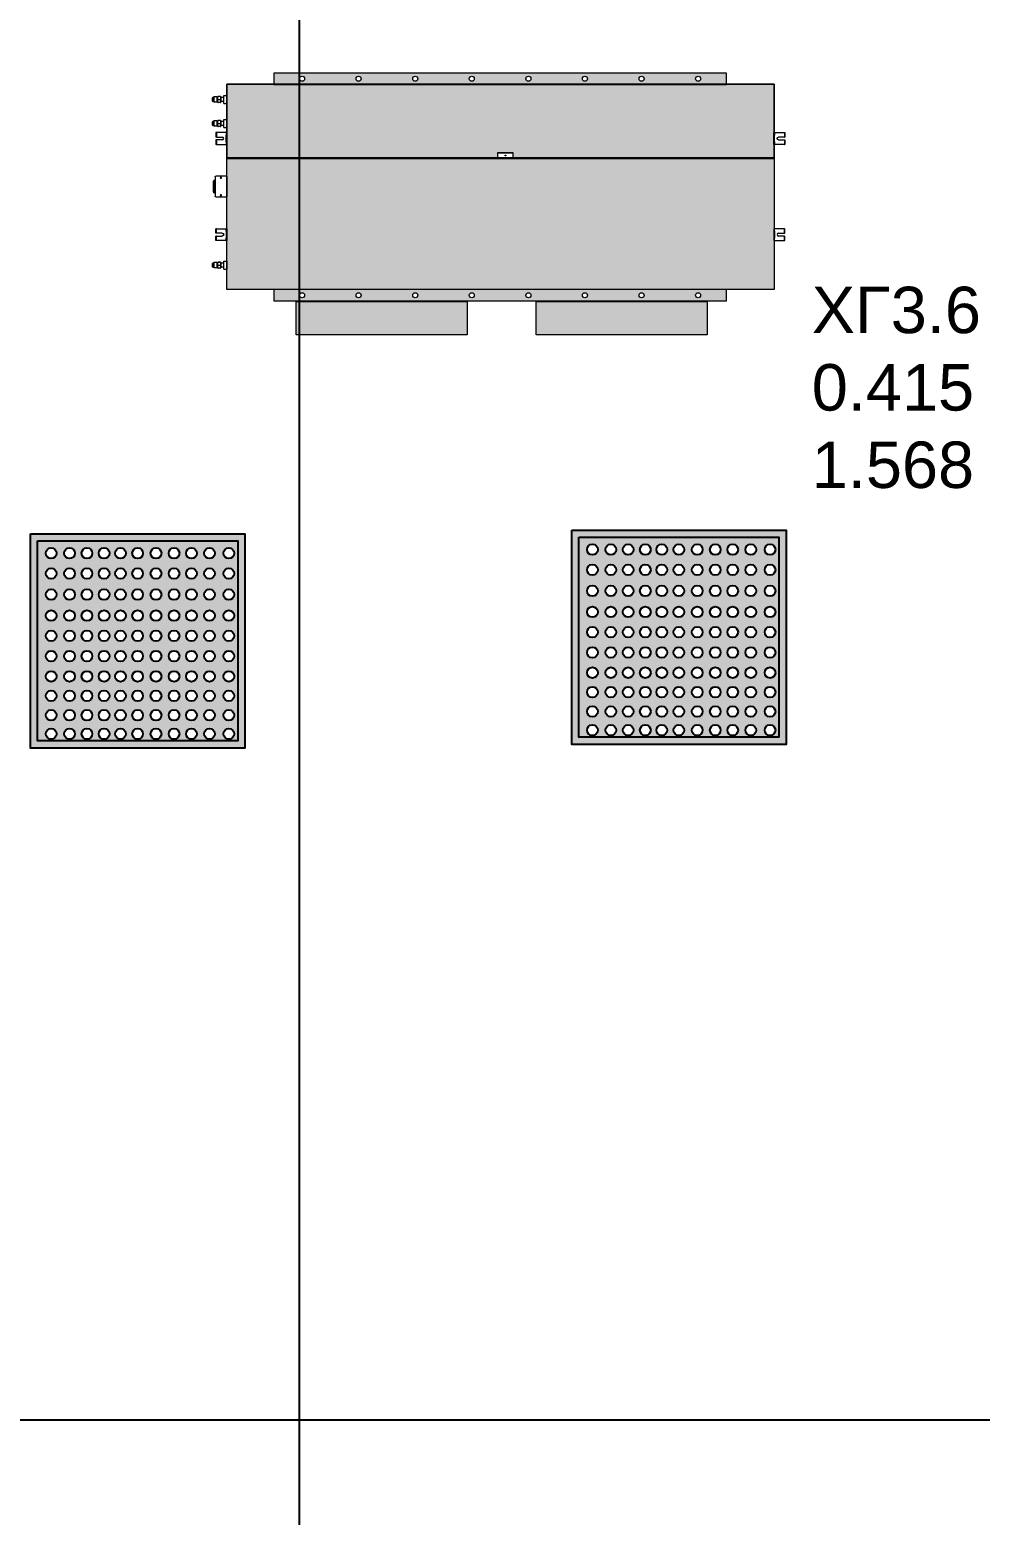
# Model space of a CAD drawing. Header units: metres. Extents: x -11 to 85, y -301 to 135.
# Drawn here: x 41 to 43.662, y 16.062 to 20.221 of the extents above; entities that cross this region are included whole.
import ezdxf

# ---------------------------------------------------------------- set-up
doc = ezdxf.new("R2010")
doc.units = ezdxf.units.M
doc.header["$LTSCALE"] = 0.036
doc.header["$PDMODE"] = 2
doc.layers.add('axel', color=170, linetype='Continuous', lineweight=0)
doc.layers.add('fan klima vrv kanalati', color=170, linetype='Continuous', lineweight=0)
doc.layers.add('DIMBLK', color=252, linetype='Continuous')
doc.layers.add('HLEK_FL001_SYMBOLS', color=230, linetype='Continuous')
doc.styles.add('COMU-N', font='arial.ttf')
doc.styles.get("Standard").update_dxf_attribs({"font": 'arial.ttf'})
doc.dimstyles.new('CADWDOT', dxfattribs={"dimscale": 0.1, "dimtxt": 1.8, "dimasz": 0.08, "dimexe": 2, "dimexo": 0, "dimgap": 0.09, "dimtad": 0, "dimrnd": 0.001, "dimzin": 0, "dimdsep": 46, "dimtxsty": 'Standard', "dimblk1": 'ARTDIM', "dimblk2": 'ARTDIM', "dimsah": 1, "dimcen": 0.09, "dimdle": 0.05, "dimse1": 1, "dimse2": 1, "dimadec": 0, "dimazin": 0, "dimtfac": 1, "dimtmove": 0, "dimatfit": 3, "dimldrblk": 'ARTDIM', "dimfxl": 2, "dimtvp": 0.9999, "dimtolj": 1, "dimtzin": 0, "dimarcsym": 0})

# ---------------------------------------------------------------- blocks, each defined once
blk = doc.blocks.new('ARTDIM')
at = {"layer": 'DIMBLK'}
for p, q in [((0, -24.9975), (0, 24.9975)), ((-24.9975, 0), (24.9975, 0))]:
    blk.add_line(p, q, dxfattribs=at)
blk.add_circle((0, 0), 8.25, dxfattribs=at)
blk = doc.blocks.new('*D1876')
at = {"layer": 'Defpoints', "color": 0, "transparency": 16777216}
for p in [(40.4237, 16.3286), (40.4237, 16.3286), (47.4737, 16.3286)]:
    blk.add_point(p, dxfattribs=at)
at = {"layer": 'HLEK_FL001_SYMBOLS', "color": 0, "lineweight": -2, "transparency": 16777216}
blk.add_line((47.4657, 16.3286), (40.4317, 16.3286), dxfattribs=at)
at = {"layer": 'HLEK_FL001_SYMBOLS', "color": 0, "lineweight": -2, "transparency": 16777216, "xscale": 0.008, "yscale": 0.008, "zscale": 0.008, "rotation": 180}
blk.add_blockref('ARTDIM', (40.4237, 16.3286), dxfattribs=at)
at = {"layer": 'HLEK_FL001_SYMBOLS', "color": 0, "lineweight": -2, "transparency": 16777216, "xscale": 0.008, "yscale": 0.008, "zscale": 0.008}
blk.add_blockref('ARTDIM', (47.4737, 16.3286), dxfattribs=at)
at = {"layer": 'HLEK_FL001_SYMBOLS', "color": 0, "transparency": 16777216, "insert": (43.9487, 16.5124), "char_height": 0.18, "attachment_point": 5}
blk.add_mtext('\\A1;7.05', dxfattribs=at)
blk = doc.blocks.new('*D1877')
at = {"layer": 'Defpoints', "color": 0, "transparency": 16777216}
for p in [(41.7555, 26.1538), (42.0875, 26.1538), (42.0875, 15.5403)]:
    blk.add_point(p, dxfattribs=at)
at = {"layer": 'HLEK_FL001_SYMBOLS', "color": 0, "lineweight": -2, "transparency": 16777216}
blk.add_line((41.7555, 15.5483), (41.7555, 26.1458), dxfattribs=at)
at = {"layer": 'HLEK_FL001_SYMBOLS', "color": 0, "lineweight": -2, "transparency": 16777216, "xscale": 0.008, "yscale": 0.008, "zscale": 0.008}
for p, rotation in [((41.7555, 26.1538), 90), ((41.7555, 15.5403), 270)]:
    blk.add_blockref('ARTDIM', p, dxfattribs=dict(at, rotation=rotation))
at = {"layer": 'HLEK_FL001_SYMBOLS', "color": 0, "transparency": 16777216, "insert": (41.5718, 20.847), "char_height": 0.18, "attachment_point": 5, "rotation": 90}
blk.add_mtext('\\A1;10.61', dxfattribs=at)
blk = doc.blocks.new('led 46W tetragono')
at = {"layer": 'HLEK_FL001_SYMBOLS'}
h = blk.add_hatch(color=256, dxfattribs=at)
h.dxf.hatch_style = 1
h.paths.add_polyline_path([(104.7283, -8.1225), (104.7283, -8.7225), (105.3283, -8.7225), (105.3283, -8.1225)])
h.paths.add_polyline_path([(105.3083, -8.1425), (105.3083, -8.7025), (104.7483, -8.7025), (104.7483, -8.1425)], flags=16)
h.paths.add_polyline_path([(104.9493, -8.1771, -1), (104.9193, -8.1771, -1)], flags=0)
h.paths.add_polyline_path([(104.9954, -8.1771, -1), (104.9654, -8.1771, -1)], flags=0)
h.paths.add_polyline_path([(104.9014, -8.1771, -1), (104.8714, -8.1771, -1)], flags=0)
h.paths.add_polyline_path([(105.0432, -8.1771, -1), (105.0133, -8.1771, -1)], flags=0)
h.paths.add_polyline_path([(104.9493, -8.2338, -1), (104.9193, -8.2338, -1)], flags=0)
h.paths.add_polyline_path([(104.9954, -8.2338, -1), (104.9654, -8.2338, -1)], flags=0)
h.paths.add_polyline_path([(104.9014, -8.2338, -1), (104.8714, -8.2338, -1)], flags=0)
h.paths.add_polyline_path([(104.8526, -8.1771, -1), (104.8227, -8.1771, -1)], flags=0)
h.paths.add_polyline_path([(105.0432, -8.2338, -1), (105.0133, -8.2338, -1)], flags=0)
h.paths.add_polyline_path([(105.0946, -8.1771, -1), (105.0647, -8.1771, -1)], flags=0)
h.paths.add_polyline_path([(104.8526, -8.2338, -1), (104.8227, -8.2338, -1)], flags=0)
h.paths.add_polyline_path([(105.0946, -8.2338, -1), (105.0647, -8.2338, -1)], flags=0)
h.paths.add_polyline_path([(104.9493, -8.2927, -1), (104.9193, -8.2927, -1)], flags=0)
h.paths.add_polyline_path([(104.9954, -8.2927, -1), (104.9654, -8.2927, -1)], flags=0)
h.paths.add_polyline_path([(104.8012, -8.1771, -1), (104.7713, -8.1771, -1)], flags=0)
h.paths.add_polyline_path([(104.9014, -8.2927, -1), (104.8714, -8.2927, -1)], flags=0)
h.paths.add_polyline_path([(105.0432, -8.2927, -1), (105.0133, -8.2927, -1)], flags=0)
h.paths.add_polyline_path([(105.1452, -8.1771, -1), (105.1152, -8.1771, -1)], flags=0)
h.paths.add_polyline_path([(104.8012, -8.2338, -1), (104.7713, -8.2338, -1)], flags=0)
h.paths.add_polyline_path([(104.8526, -8.2927, -1), (104.8227, -8.2927, -1)], flags=0)
h.paths.add_polyline_path([(105.1452, -8.2338, -1), (105.1152, -8.2338, -1)], flags=0)
h.paths.add_polyline_path([(105.0946, -8.2927, -1), (105.0647, -8.2927, -1)], flags=0)
h.paths.add_polyline_path([(104.9493, -8.3517, -1), (104.9193, -8.3517, -1)], flags=0)
h.paths.add_polyline_path([(104.9954, -8.3517, -1), (104.9654, -8.3517, -1)], flags=0)
h.paths.add_polyline_path([(105.1939, -8.1771, -1), (105.164, -8.1771, -1)], flags=0)
h.paths.add_polyline_path([(104.9014, -8.3517, -1), (104.8714, -8.3517, -1)], flags=0)
h.paths.add_polyline_path([(105.0432, -8.3517, -1), (105.0133, -8.3517, -1)], flags=0)
h.paths.add_polyline_path([(104.8012, -8.2927, -1), (104.7713, -8.2927, -1)], flags=0)
h.paths.add_polyline_path([(105.1452, -8.2927, -1), (105.1152, -8.2927, -1)], flags=0)
h.paths.add_polyline_path([(105.1939, -8.2338, -1), (105.164, -8.2338, -1)], flags=0)
h.paths.add_polyline_path([(104.8526, -8.3517, -1), (104.8227, -8.3517, -1)], flags=0)
h.paths.add_polyline_path([(105.0946, -8.3517, -1), (105.0647, -8.3517, -1)], flags=0)
h.paths.add_polyline_path([(105.1939, -8.2927, -1), (105.164, -8.2927, -1)], flags=0)
h.paths.add_polyline_path([(105.2445, -8.1771, -1), (105.2145, -8.1771, -1)], flags=0)
h.paths.add_polyline_path([(104.8012, -8.3517, -1), (104.7713, -8.3517, -1)], flags=0)
h.paths.add_polyline_path([(104.9493, -8.4083, -1), (104.9193, -8.4083, -1)], flags=0)
h.paths.add_polyline_path([(104.9954, -8.4083, -1), (104.9654, -8.4083, -1)], flags=0)
h.paths.add_polyline_path([(105.1452, -8.3517, -1), (105.1152, -8.3517, -1)], flags=0)
h.paths.add_polyline_path([(104.9014, -8.4083, -1), (104.8714, -8.4083, -1)], flags=0)
h.paths.add_polyline_path([(105.0432, -8.4083, -1), (105.0133, -8.4083, -1)], flags=0)
h.paths.add_polyline_path([(105.2445, -8.2338, -1), (105.2145, -8.2338, -1)], flags=0)
h.paths.add_polyline_path([(104.8526, -8.4083, -1), (104.8227, -8.4083, -1)], flags=0)
h.paths.add_polyline_path([(105.0946, -8.4083, -1), (105.0647, -8.4083, -1)], flags=0)
h.paths.add_polyline_path([(105.1939, -8.3517, -1), (105.164, -8.3517, -1)], flags=0)
h.paths.add_polyline_path([(105.2445, -8.2927, -1), (105.2145, -8.2927, -1)], flags=0)
h.paths.add_polyline_path([(104.8012, -8.4083, -1), (104.7713, -8.4083, -1)], flags=0)
h.paths.add_polyline_path([(105.1452, -8.4083, -1), (105.1152, -8.4083, -1)], flags=0)
h.paths.add_polyline_path([(105.2985, -8.1771, -1), (105.2686, -8.1771, -1)], flags=0)
h.paths.add_polyline_path([(104.9493, -8.465, -1), (104.9193, -8.465, -1)], flags=0)
h.paths.add_polyline_path([(104.9954, -8.465, -1), (104.9654, -8.465, -1)], flags=0)
h.paths.add_polyline_path([(104.9014, -8.465, -1), (104.8714, -8.465, -1)], flags=0)
h.paths.add_polyline_path([(105.0432, -8.465, -1), (105.0133, -8.465, -1)], flags=0)
h.paths.add_polyline_path([(105.2985, -8.2338, -1), (105.2686, -8.2338, -1)], flags=0)
h.paths.add_polyline_path([(105.2445, -8.3517, -1), (105.2145, -8.3517, -1)], flags=0)
h.paths.add_polyline_path([(104.8526, -8.465, -1), (104.8227, -8.465, -1)], flags=0)
h.paths.add_polyline_path([(105.1939, -8.4083, -1), (105.164, -8.4083, -1)], flags=0)
h.paths.add_polyline_path([(105.0946, -8.465, -1), (105.0647, -8.465, -1)], flags=0)
h.paths.add_polyline_path([(105.2985, -8.2927, -1), (105.2686, -8.2927, -1)], flags=0)
h.paths.add_polyline_path([(104.8012, -8.465, -1), (104.7713, -8.465, -1)], flags=0)
h.paths.add_polyline_path([(105.1452, -8.465, -1), (105.1152, -8.465, -1)], flags=0)
h.paths.add_polyline_path([(105.2445, -8.4083, -1), (105.2145, -8.4083, -1)], flags=0)
h.paths.add_polyline_path([(104.9493, -8.5217, -1), (104.9193, -8.5217, -1)], flags=0)
h.paths.add_polyline_path([(104.9954, -8.5217, -1), (104.9654, -8.5217, -1)], flags=0)
h.paths.add_polyline_path([(105.2985, -8.3517, -1), (105.2686, -8.3517, -1)], flags=0)
h.paths.add_polyline_path([(104.9014, -8.5217, -1), (104.8714, -8.5217, -1)], flags=0)
h.paths.add_polyline_path([(105.0432, -8.5217, -1), (105.0133, -8.5217, -1)], flags=0)
h.paths.add_polyline_path([(105.1939, -8.465, -1), (105.164, -8.465, -1)], flags=0)
h.paths.add_polyline_path([(104.8526, -8.5217, -1), (104.8227, -8.5217, -1)], flags=0)
h.paths.add_polyline_path([(105.0946, -8.5217, -1), (105.0647, -8.5217, -1)], flags=0)
h.paths.add_polyline_path([(104.8012, -8.5217, -1), (104.7713, -8.5217, -1)], flags=0)
h.paths.add_polyline_path([(105.1452, -8.5217, -1), (105.1152, -8.5217, -1)], flags=0)
h.paths.add_polyline_path([(105.2985, -8.4083, -1), (105.2686, -8.4083, -1)], flags=0)
h.paths.add_polyline_path([(105.2445, -8.465, -1), (105.2145, -8.465, -1)], flags=0)
h.paths.add_polyline_path([(104.9493, -8.5761, -1), (104.9193, -8.5761, -1)], flags=0)
h.paths.add_polyline_path([(104.9954, -8.5761, -1), (104.9654, -8.5761, -1)], flags=0)
h.paths.add_polyline_path([(105.1939, -8.5217, -1), (105.164, -8.5217, -1)], flags=0)
h.paths.add_polyline_path([(104.9014, -8.5761, -1), (104.8714, -8.5761, -1)], flags=0)
h.paths.add_polyline_path([(105.0432, -8.5761, -1), (105.0133, -8.5761, -1)], flags=0)
h.paths.add_polyline_path([(104.8526, -8.5761, -1), (104.8227, -8.5761, -1)], flags=0)
h.paths.add_polyline_path([(105.0946, -8.5761, -1), (105.0647, -8.5761, -1)], flags=0)
h.paths.add_polyline_path([(105.2985, -8.465, -1), (105.2686, -8.465, -1)], flags=0)
h.paths.add_polyline_path([(104.8012, -8.5761, -1), (104.7713, -8.5761, -1)], flags=0)
h.paths.add_polyline_path([(105.2445, -8.5217, -1), (105.2145, -8.5217, -1)], flags=0)
h.paths.add_polyline_path([(105.1452, -8.5761, -1), (105.1152, -8.5761, -1)], flags=0)
h.paths.add_polyline_path([(105.1939, -8.5761, -1), (105.164, -8.5761, -1)], flags=0)
h.paths.add_polyline_path([(104.9493, -8.6305, -1), (104.9193, -8.6305, -1)], flags=0)
h.paths.add_polyline_path([(104.9954, -8.6305, -1), (104.9654, -8.6305, -1)], flags=0)
h.paths.add_polyline_path([(104.9014, -8.6305, -1), (104.8714, -8.6305, -1)], flags=0)
h.paths.add_polyline_path([(105.0432, -8.6305, -1), (105.0133, -8.6305, -1)], flags=0)
h.paths.add_polyline_path([(105.2985, -8.5217, -1), (105.2686, -8.5217, -1)], flags=0)
h.paths.add_polyline_path([(104.8526, -8.6305, -1), (104.8227, -8.6305, -1)], flags=0)
h.paths.add_polyline_path([(105.0946, -8.6305, -1), (105.0647, -8.6305, -1)], flags=0)
h.paths.add_polyline_path([(105.2445, -8.5761, -1), (105.2145, -8.5761, -1)], flags=0)
h.paths.add_polyline_path([(104.8012, -8.6305, -1), (104.7713, -8.6305, -1)], flags=0)
h.paths.add_polyline_path([(105.1452, -8.6305, -1), (105.1152, -8.6305, -1)], flags=0)
h.paths.add_polyline_path([(105.1939, -8.6305, -1), (105.164, -8.6305, -1)], flags=0)
h.paths.add_polyline_path([(104.9493, -8.6826, -1), (104.9193, -8.6826, -1)], flags=0)
h.paths.add_polyline_path([(104.9954, -8.6826, -1), (104.9654, -8.6826, -1)], flags=0)
h.paths.add_polyline_path([(105.2985, -8.5761, -1), (105.2686, -8.5761, -1)], flags=0)
h.paths.add_polyline_path([(104.9014, -8.6826, -1), (104.8714, -8.6826, -1)], flags=0)
h.paths.add_polyline_path([(105.0432, -8.6826, -1), (105.0133, -8.6826, -1)], flags=0)
h.paths.add_polyline_path([(104.8526, -8.6826, -1), (104.8227, -8.6826, -1)], flags=0)
h.paths.add_polyline_path([(105.0946, -8.6826, -1), (105.0647, -8.6826, -1)], flags=0)
h.paths.add_polyline_path([(105.2445, -8.6305, -1), (105.2145, -8.6305, -1)], flags=0)
h.paths.add_polyline_path([(104.8012, -8.6826, -1), (104.7713, -8.6826, -1)], flags=0)
h.paths.add_polyline_path([(105.1452, -8.6826, -1), (105.1152, -8.6826, -1)], flags=0)
h.paths.add_polyline_path([(105.1939, -8.6826, -1), (105.164, -8.6826, -1)], flags=0)
h.paths.add_polyline_path([(105.2985, -8.6305, -1), (105.2686, -8.6305, -1)], flags=0)
h.paths.add_polyline_path([(105.2445, -8.6826, -1), (105.2145, -8.6826, -1)], flags=0)
h.paths.add_polyline_path([(105.2985, -8.6826, -1), (105.2686, -8.6826, -1)], flags=0)
h = blk.add_hatch(color=181, dxfattribs=at)
h.dxf.hatch_style = 1
h.paths.add_polyline_path([(104.7483, -8.1425), (104.7483, -8.7025), (105.3083, -8.7025), (105.3083, -8.1425)])
h.paths.add_polyline_path([(104.9954, -8.3517, -1), (104.9654, -8.3517, -1)], flags=16)
h.paths.add_polyline_path([(105.0432, -8.3517, -1), (105.0133, -8.3517, -1)], flags=16)
h.paths.add_polyline_path([(104.9654, -8.2927, -1), (104.9954, -8.2927, -1)], flags=16)
h.paths.add_polyline_path([(105.0133, -8.2927, -1), (105.0432, -8.2927, -1)], flags=16)
h.paths.add_polyline_path([(104.9493, -8.3517, -1), (104.9193, -8.3517, -1)], flags=16)
h.paths.add_polyline_path([(104.9193, -8.2927, -1), (104.9493, -8.2927, -1)], flags=16)
h.paths.add_polyline_path([(105.0946, -8.3517, -1), (105.0647, -8.3517, -1)], flags=16)
h.paths.add_polyline_path([(105.0647, -8.2927, -1), (105.0946, -8.2927, -1)], flags=16)
h.paths.add_polyline_path([(104.9954, -8.4083, -1), (104.9654, -8.4083, -1)], flags=16)
h.paths.add_polyline_path([(105.0432, -8.4083, -1), (105.0133, -8.4083, -1)], flags=16)
h.paths.add_polyline_path([(104.9654, -8.2338, -1), (104.9954, -8.2338, -1)], flags=16)
h.paths.add_polyline_path([(105.0133, -8.2338, -1), (105.0432, -8.2338, -1)], flags=16)
h.paths.add_polyline_path([(104.9493, -8.4083, -1), (104.9193, -8.4083, -1)], flags=16)
h.paths.add_polyline_path([(105.0946, -8.4083, -1), (105.0647, -8.4083, -1)], flags=16)
h.paths.add_polyline_path([(104.9193, -8.2338, -1), (104.9493, -8.2338, -1)], flags=16)
h.paths.add_polyline_path([(105.0647, -8.2338, -1), (105.0946, -8.2338, -1)], flags=16)
h.paths.add_polyline_path([(104.9014, -8.3517, -1), (104.8714, -8.3517, -1)], flags=16)
h.paths.add_polyline_path([(104.8714, -8.2927, -1), (104.9014, -8.2927, -1)], flags=16)
h.paths.add_polyline_path([(105.1452, -8.3517, -1), (105.1152, -8.3517, -1)], flags=16)
h.paths.add_polyline_path([(105.1152, -8.2927, -1), (105.1452, -8.2927, -1)], flags=16)
h.paths.add_polyline_path([(104.9954, -8.465, -1), (104.9654, -8.465, -1)], flags=16)
h.paths.add_polyline_path([(105.0432, -8.465, -1), (105.0133, -8.465, -1)], flags=16)
h.paths.add_polyline_path([(104.9014, -8.4083, -1), (104.8714, -8.4083, -1)], flags=16)
h.paths.add_polyline_path([(104.8714, -8.2338, -1), (104.9014, -8.2338, -1)], flags=16)
h.paths.add_polyline_path([(104.9654, -8.1771, -1), (104.9954, -8.1771, -1)], flags=16)
h.paths.add_polyline_path([(105.0133, -8.1771, -1), (105.0432, -8.1771, -1)], flags=16)
h.paths.add_polyline_path([(105.1452, -8.4083, -1), (105.1152, -8.4083, -1)], flags=16)
h.paths.add_polyline_path([(104.9493, -8.465, -1), (104.9193, -8.465, -1)], flags=16)
h.paths.add_polyline_path([(105.1152, -8.2338, -1), (105.1452, -8.2338, -1)], flags=16)
h.paths.add_polyline_path([(105.0946, -8.465, -1), (105.0647, -8.465, -1)], flags=16)
h.paths.add_polyline_path([(104.9193, -8.1771, -1), (104.9493, -8.1771, -1)], flags=16)
h.paths.add_polyline_path([(105.0647, -8.1771, -1), (105.0946, -8.1771, -1)], flags=16)
h.paths.add_polyline_path([(104.8526, -8.3517, -1), (104.8227, -8.3517, -1)], flags=16)
h.paths.add_polyline_path([(104.8227, -8.2927, -1), (104.8526, -8.2927, -1)], flags=16)
h.paths.add_polyline_path([(105.1939, -8.3517, -1), (105.164, -8.3517, -1)], flags=16)
h.paths.add_polyline_path([(105.164, -8.2927, -1), (105.1939, -8.2927, -1)], flags=16)
h.paths.add_polyline_path([(104.9014, -8.465, -1), (104.8714, -8.465, -1)], flags=16)
h.paths.add_polyline_path([(104.8526, -8.4083, -1), (104.8227, -8.4083, -1)], flags=16)
h.paths.add_polyline_path([(105.1452, -8.465, -1), (105.1152, -8.465, -1)], flags=16)
h.paths.add_polyline_path([(104.8714, -8.1771, -1), (104.9014, -8.1771, -1)], flags=16)
h.paths.add_polyline_path([(104.8227, -8.2338, -1), (104.8526, -8.2338, -1)], flags=16)
h.paths.add_polyline_path([(105.1939, -8.4083, -1), (105.164, -8.4083, -1)], flags=16)
h.paths.add_polyline_path([(105.1152, -8.1771, -1), (105.1452, -8.1771, -1)], flags=16)
h.paths.add_polyline_path([(104.9954, -8.5217, -1), (104.9654, -8.5217, -1)], flags=16)
h.paths.add_polyline_path([(105.0432, -8.5217, -1), (105.0133, -8.5217, -1)], flags=16)
h.paths.add_polyline_path([(105.164, -8.2338, -1), (105.1939, -8.2338, -1)], flags=16)
h.paths.add_polyline_path([(104.9493, -8.5217, -1), (104.9193, -8.5217, -1)], flags=16)
h.paths.add_polyline_path([(105.0946, -8.5217, -1), (105.0647, -8.5217, -1)], flags=16)
h.paths.add_polyline_path([(104.8526, -8.465, -1), (104.8227, -8.465, -1)], flags=16)
h.paths.add_polyline_path([(104.8012, -8.3517, -1), (104.7713, -8.3517, -1)], flags=16)
h.paths.add_polyline_path([(104.7713, -8.2927, -1), (104.8012, -8.2927, -1)], flags=16)
h.paths.add_polyline_path([(104.8227, -8.1771, -1), (104.8526, -8.1771, -1)], flags=16)
h.paths.add_polyline_path([(105.1939, -8.465, -1), (105.164, -8.465, -1)], flags=16)
h.paths.add_polyline_path([(105.2445, -8.3517, -1), (105.2145, -8.3517, -1)], flags=16)
h.paths.add_polyline_path([(104.9014, -8.5217, -1), (104.8714, -8.5217, -1)], flags=16)
h.paths.add_polyline_path([(105.2145, -8.2927, -1), (105.2445, -8.2927, -1)], flags=16)
h.paths.add_polyline_path([(105.164, -8.1771, -1), (105.1939, -8.1771, -1)], flags=16)
h.paths.add_polyline_path([(104.8012, -8.4083, -1), (104.7713, -8.4083, -1)], flags=16)
h.paths.add_polyline_path([(105.1452, -8.5217, -1), (105.1152, -8.5217, -1)], flags=16)
h.paths.add_polyline_path([(104.7713, -8.2338, -1), (104.8012, -8.2338, -1)], flags=16)
h.paths.add_polyline_path([(105.2445, -8.4083, -1), (105.2145, -8.4083, -1)], flags=16)
h.paths.add_polyline_path([(105.2145, -8.2338, -1), (105.2445, -8.2338, -1)], flags=16)
h.paths.add_polyline_path([(104.9954, -8.5761, -1), (104.9654, -8.5761, -1)], flags=16)
h.paths.add_polyline_path([(105.0432, -8.5761, -1), (105.0133, -8.5761, -1)], flags=16)
h.paths.add_polyline_path([(104.8526, -8.5217, -1), (104.8227, -8.5217, -1)], flags=16)
h.paths.add_polyline_path([(104.8012, -8.465, -1), (104.7713, -8.465, -1)], flags=16)
h.paths.add_polyline_path([(104.9493, -8.5761, -1), (104.9193, -8.5761, -1)], flags=16)
h.paths.add_polyline_path([(105.0946, -8.5761, -1), (105.0647, -8.5761, -1)], flags=16)
h.paths.add_polyline_path([(105.1939, -8.5217, -1), (105.164, -8.5217, -1)], flags=16)
h.paths.add_polyline_path([(104.7713, -8.1771, -1), (104.8012, -8.1771, -1)], flags=16)
h.paths.add_polyline_path([(105.2445, -8.465, -1), (105.2145, -8.465, -1)], flags=16)
h.paths.add_polyline_path([(105.2145, -8.1771, -1), (105.2445, -8.1771, -1)], flags=16)
h.paths.add_polyline_path([(104.9014, -8.5761, -1), (104.8714, -8.5761, -1)], flags=16)
h.paths.add_polyline_path([(105.1452, -8.5761, -1), (105.1152, -8.5761, -1)], flags=16)
h.paths.add_polyline_path([(105.2985, -8.3517, -1), (105.2686, -8.3517, -1)], flags=16)
h.paths.add_polyline_path([(105.2686, -8.2927, -1), (105.2985, -8.2927, -1)], flags=16)
h.paths.add_polyline_path([(105.2985, -8.4083, -1), (105.2686, -8.4083, -1)], flags=16)
h.paths.add_polyline_path([(104.8012, -8.5217, -1), (104.7713, -8.5217, -1)], flags=16)
h.paths.add_polyline_path([(105.2686, -8.2338, -1), (105.2985, -8.2338, -1)], flags=16)
h.paths.add_polyline_path([(105.2445, -8.5217, -1), (105.2145, -8.5217, -1)], flags=16)
h.paths.add_polyline_path([(104.8526, -8.5761, -1), (104.8227, -8.5761, -1)], flags=16)
h.paths.add_polyline_path([(104.9954, -8.6305, -1), (104.9654, -8.6305, -1)], flags=16)
h.paths.add_polyline_path([(105.1939, -8.5761, -1), (105.164, -8.5761, -1)], flags=16)
h.paths.add_polyline_path([(105.0432, -8.6305, -1), (105.0133, -8.6305, -1)], flags=16)
h.paths.add_polyline_path([(104.9493, -8.6305, -1), (104.9193, -8.6305, -1)], flags=16)
h.paths.add_polyline_path([(105.2985, -8.465, -1), (105.2686, -8.465, -1)], flags=16)
h.paths.add_polyline_path([(105.0946, -8.6305, -1), (105.0647, -8.6305, -1)], flags=16)
h.paths.add_polyline_path([(105.2686, -8.1771, -1), (105.2985, -8.1771, -1)], flags=16)
h.paths.add_polyline_path([(104.9014, -8.6305, -1), (104.8714, -8.6305, -1)], flags=16)
h.paths.add_polyline_path([(105.1452, -8.6305, -1), (105.1152, -8.6305, -1)], flags=16)
h.paths.add_polyline_path([(104.8012, -8.5761, -1), (104.7713, -8.5761, -1)], flags=16)
h.paths.add_polyline_path([(105.2445, -8.5761, -1), (105.2145, -8.5761, -1)], flags=16)
h.paths.add_polyline_path([(105.2985, -8.5217, -1), (105.2686, -8.5217, -1)], flags=16)
h.paths.add_polyline_path([(104.8526, -8.6305, -1), (104.8227, -8.6305, -1)], flags=16)
h.paths.add_polyline_path([(105.1939, -8.6305, -1), (105.164, -8.6305, -1)], flags=16)
h.paths.add_polyline_path([(104.9954, -8.6826, -1), (104.9654, -8.6826, -1)], flags=16)
h.paths.add_polyline_path([(105.0432, -8.6826, -1), (105.0133, -8.6826, -1)], flags=16)
h.paths.add_polyline_path([(104.9493, -8.6826, -1), (104.9193, -8.6826, -1)], flags=16)
h.paths.add_polyline_path([(105.0946, -8.6826, -1), (105.0647, -8.6826, -1)], flags=16)
h.paths.add_polyline_path([(104.8012, -8.6305, -1), (104.7713, -8.6305, -1)], flags=16)
h.paths.add_polyline_path([(104.9014, -8.6826, -1), (104.8714, -8.6826, -1)], flags=16)
h.paths.add_polyline_path([(105.2985, -8.5761, -1), (105.2686, -8.5761, -1)], flags=16)
h.paths.add_polyline_path([(105.1452, -8.6826, -1), (105.1152, -8.6826, -1)], flags=16)
h.paths.add_polyline_path([(105.2445, -8.6305, -1), (105.2145, -8.6305, -1)], flags=16)
h.paths.add_polyline_path([(104.8526, -8.6826, -1), (104.8227, -8.6826, -1)], flags=16)
h.paths.add_polyline_path([(105.1939, -8.6826, -1), (105.164, -8.6826, -1)], flags=16)
h.paths.add_polyline_path([(105.2985, -8.6305, -1), (105.2686, -8.6305, -1)], flags=16)
h.paths.add_polyline_path([(104.8012, -8.6826, -1), (104.7713, -8.6826, -1)], flags=16)
h.paths.add_polyline_path([(105.2445, -8.6826, -1), (105.2145, -8.6826, -1)], flags=16)
h.paths.add_polyline_path([(105.2985, -8.6826, -1), (105.2686, -8.6826, -1)], flags=16)
for points in [[(104.7283, -8.1225), (105.3283, -8.1225), (105.3283, -8.7225), (104.7283, -8.7225)], [(104.7483, -8.1425), (105.3083, -8.1425), (105.3083, -8.7025), (104.7483, -8.7025)]]:
    blk.add_lwpolyline(points, close=True, dxfattribs=at)
for centre in [(104.7862, -8.1771), (104.8377, -8.1771), (104.8864, -8.1771), (104.9343, -8.1771), (104.9804, -8.1771), (105.0282, -8.1771), (105.0797, -8.1771), (105.1302, -8.1771), (105.1789, -8.1771), (105.2295, -8.1771), (105.2835, -8.1771), (104.7862, -8.2338), (104.8377, -8.2338), (104.8864, -8.2338), (104.9343, -8.2338), (104.9804, -8.2338), (105.0282, -8.2338), (105.0797, -8.2338), (105.1302, -8.2338), (105.1789, -8.2338), (105.2295, -8.2338), (105.2835, -8.2338), (104.7862, -8.2927), (104.8377, -8.2927), (104.8864, -8.2927), (104.9343, -8.2927), (104.9804, -8.2927), (105.0282, -8.2927), (105.0797, -8.2927), (105.1302, -8.2927), (105.1789, -8.2927), (105.2295, -8.2927), (105.2835, -8.2927), (104.7862, -8.3517), (104.8377, -8.3517), (104.8864, -8.3517), (104.9343, -8.3517), (104.9804, -8.3517), (105.0282, -8.3517), (105.0797, -8.3517), (105.1302, -8.3517), (105.1789, -8.3517), (105.2295, -8.3517), (105.2835, -8.3517), (104.7862, -8.4083), (104.8377, -8.4083), (104.8864, -8.4083), (104.9343, -8.4083), (104.9804, -8.4083), (105.0282, -8.4083), (105.0797, -8.4083), (105.1302, -8.4083), (105.1789, -8.4083), (105.2295, -8.4083), (105.2835, -8.4083), (104.7862, -8.465), (104.8377, -8.465), (104.8864, -8.465), (104.9343, -8.465), (104.9804, -8.465), (105.0282, -8.465), (105.0797, -8.465), (105.1302, -8.465), (105.1789, -8.465), (105.2295, -8.465), (105.2835, -8.465), (104.7862, -8.5217), (104.8377, -8.5217), (104.8864, -8.5217), (104.9343, -8.5217), (104.9804, -8.5217), (105.0282, -8.5217), (105.0797, -8.5217), (105.1302, -8.5217), (105.1789, -8.5217), (105.2295, -8.5217), (105.2835, -8.5217), (104.7862, -8.5761), (104.8377, -8.5761), (104.8864, -8.5761), (104.9343, -8.5761), (104.9804, -8.5761), (105.0282, -8.5761), (105.0797, -8.5761), (105.1302, -8.5761), (105.1789, -8.5761), (105.2295, -8.5761), (105.2835, -8.5761), (104.7862, -8.6305), (104.8377, -8.6305), (104.8864, -8.6305), (104.9343, -8.6305), (104.9804, -8.6305), (105.0282, -8.6305), (105.0797, -8.6305), (105.1302, -8.6305), (105.1789, -8.6305), (105.2295, -8.6305), (105.2835, -8.6305), (104.7862, -8.6826), (104.8377, -8.6826), (104.8864, -8.6826), (104.9343, -8.6826), (104.9804, -8.6826), (105.0282, -8.6826), (105.0797, -8.6826), (105.1302, -8.6826), (105.1789, -8.6826), (105.2295, -8.6826), (105.2835, -8.6826)]:
    blk.add_circle(centre, 0.015, dxfattribs=at)
blk = doc.blocks.new('A$C5A126718')
at = {"layer": 'axel'}
for p, q in [((-0.0317, 0.0343), (-0.0317, 0.0321)), ((-0.0301, 0.0343), (-0.0317, 0.0343)), ((-0.0317, 0.0321), (-0.0317, 0.0236)), ((-0.0317, 0.0321), (-0.0301, 0.0321)), ((-0.0317, 0.0236), (-0.0301, 0.0236)), ((-0.0317, 0.0236), (-0.0317, 0.0214)), ((-0.0301, 0.0214), (-0.0317, 0.0214)), ((-0.0301, 0.0129), (-0.0317, 0.0129)), ((-0.0317, 0.0129), (-0.0317, 0.0107)), ((-0.0317, 0.0107), (-0.0301, 0.0107)), ((-0.0317, 0.0107), (-0.0317, 0.0021)), ((-0.0317, 0.0021), (-0.0301, 0.0021)), ((-0.0317, 0.0021), (-0.0317, 0)), ((-0.0301, 0), (-0.0317, 0)), ((-0.0012, 0.0343), (-0.0301, 0.0343)), ((-0.0301, 0.0343), (-0.0301, 0.0321)), ((-0.0301, 0.0321), (-0.0301, 0.0236)), ((-0.0301, 0.0236), (-0.0301, 0.0214)), ((-0.0301, 0.0214), (-0.0131, 0.0214)), ((-0.0301, 0.0129), (-0.0301, 0.0107)), ((-0.0131, 0.0129), (-0.0301, 0.0129)), ((-0.0301, 0.0107), (-0.0301, 0.0021)), ((-0.0301, 0.0021), (-0.0301, 0)), ((-0.0301, 0), (-0.0012, 0)), ((-0.0012, 0.0343), (0, 0.0343)), ((-0.0012, 0.0343), (-0.0012, 0.033)), ((-0.0012, 0.033), (-0.0012, 0.03)), ((-0.0012, 0.03), (-0.0012, 0.0271)), ((-0.0012, 0.0271), (0, 0.0271)), ((-0.0012, 0.027), (-0.0012, 0.0271)), ((-0.0012, 0.0073), (-0.0012, 0.027)), ((-0.0012, 0.0071), (-0.0012, 0.0073)), ((-0.0012, 0.0071), (0, 0.0071)), ((-0.0012, 0.0071), (-0.0012, 0.0043)), ((-0.0012, 0.0043), (-0.0012, 0.0013)), ((-0.0012, 0.0013), (-0.0012, 0)), ((-0.0012, 0), (0, 0)), ((0.0004, 0.0271), (0.0004, 0.0343)), ((0.0004, 0.0271), (0.0004, 0.0343)), ((0.0004, 0.0211), (0.0004, 0.0271)), ((0.0004, 0.0211), (0.0004, 0.0271)), ((0.0004, 0.0207), (0.0004, 0.0211)), ((0.0004, 0.0207), (0.0004, 0.0211)), ((0.0004, 0.0186), (0.0004, 0.0207)), ((0.0004, 0.0186), (0.0004, 0.0207)), ((0.0004, 0.0157), (0.0004, 0.0186)), ((0.0004, 0.0157), (0.0004, 0.0186)), ((0.0004, 0.0136), (0.0004, 0.0157)), ((0.0004, 0.0136), (0.0004, 0.0157)), ((0.0004, 0.0132), (0.0004, 0.0136)), ((0.0004, 0.0132), (0.0004, 0.0136)), ((0.0004, 0.0071), (0.0004, 0.0132)), ((0.0004, 0.0071), (0.0004, 0.0132)), ((0.0004, 0), (0.0004, 0.0071)), ((0.0004, 0), (0.0004, 0.0071))]:
    blk.add_line(p, q, dxfattribs=at)
blk.add_arc((-0.0131, 0.0171), 0.00429, 270, 90, dxfattribs=at)
blk = doc.blocks.new('A$C3A54651E')
at = {"layer": 'axel'}
for p, q in [((0.0091, 0.0228), (0, 0.0228)), ((0, 0.0228), (0, 0)), ((0.0091, 0), (0, 0)), ((0.0091, 0), (0.0091, 0.0228)), ((0.0091, 0.0171), (0.0162, 0.0171)), ((0.0091, 0.0057), (0.0162, 0.0057)), ((0.0162, 0.019), (0.0166, 0.0193)), ((0.0162, 0.0038), (0.0162, 0.019)), ((0.0162, 0.0038), (0.0166, 0.0035)), ((0.0166, 0.0035), (0.0166, 0.0193)), ((0.0166, 0.0193), (0.0184, 0.0193)), ((0.0166, 0.0035), (0.0184, 0.0035)), ((0.0184, 0.02), (0.0184, 0.0199)), ((0.0184, 0.02), (0.0184, 0.02)), ((0.0184, 0.0199), (0.0184, 0.0193)), ((0.0184, 0.0193), (0.0184, 0.0153)), ((0.0184, 0.0153), (0.0184, 0.0067)), ((0.0184, 0.0067), (0.0184, 0.0035)), ((0.0184, 0.0035), (0.0184, 0.0028)), ((0.0184, 0.0028), (0.0184, 0.0028)), ((0.0191, 0.0202), (0.0254, 0.0202)), ((0.0191, 0.0197), (0.0254, 0.0197)), ((0.0191, 0.0109), (0.0254, 0.0109)), ((0.0191, 0.0026), (0.0254, 0.0026)), ((0.0262, 0.0199), (0.0262, 0.02)), ((0.0262, 0.02), (0.0262, 0.02)), ((0.0262, 0.0182), (0.0262, 0.0199)), ((0.0262, 0.0153), (0.0262, 0.0182)), ((0.0262, 0.0182), (0.0284, 0.0182)), ((0.0262, 0.0067), (0.0262, 0.0153)), ((0.0262, 0.0046), (0.0262, 0.0067)), ((0.0262, 0.0028), (0.0262, 0.0046)), ((0.0262, 0.0046), (0.0284, 0.0046)), ((0.0262, 0.0028), (0.0262, 0.0028)), ((0.0284, 0.0193), (0.037, 0.0193)), ((0.0284, 0.0182), (0.0284, 0.0193)), ((0.0284, 0.0046), (0.0284, 0.0182)), ((0.0284, 0.0035), (0.0284, 0.0046)), ((0.0284, 0.0035), (0.037, 0.0035)), ((0.037, 0.0035), (0.037, 0.0193)), ((0.0373, 0.019), (0.037, 0.0193)), ((0.0373, 0.0037), (0.037, 0.0035)), ((0.0373, 0.0182), (0.0373, 0.019)), ((0.0373, 0.0046), (0.0373, 0.0182)), ((0.0373, 0.0182), (0.0403, 0.0182)), ((0.0373, 0.0037), (0.0373, 0.0046)), ((0.0373, 0.0046), (0.0403, 0.0046)), ((0.0403, 0.0046), (0.0403, 0.0182)), ((0.0423, 0.0162), (0.0403, 0.0182)), ((0.0423, 0.0066), (0.0403, 0.0046)), ((0.0423, 0.0066), (0.0423, 0.0162))]:
    blk.add_line(p, q, dxfattribs=at)
for points in [[(0.0191, 0.0202, 0.004311), (0.019, 0.0202, 0.005535), (0.0188, 0.0202, 0.007292), (0.0187, 0.0201, 0.009929), (0.0186, 0.0201), (0.0186, 0.0201, 0.019665), (0.0185, 0.02, 0.032685), (0.0184, 0.02, 0.060642), (0.0184, 0.02), (0.0184, 0.02)], [(0.0184, 0.0199, 0.159929), (0.0184, 0.0199, 0.090191), (0.0184, 0.0199, 0.0462), (0.0184, 0.0199, 0.02623), (0.0185, 0.0198), (0.0186, 0.0198, 0.013719), (0.0187, 0.0198, 0.009481), (0.0188, 0.0198, 0.006867), (0.0189, 0.0197, 0.005151), (0.0191, 0.0197)], [(0.0191, 0.0197, 0.015295), (0.0188, 0.0186, 0.017604), (0.0186, 0.0175), (0.0185, 0.0169, 0.02245), (0.0184, 0.0158), (0.0184, 0.0153)], [(0.0184, 0.0153, 0.023182), (0.0184, 0.0142, 0.022013), (0.0186, 0.0131), (0.0187, 0.0125, 0.017076), (0.0189, 0.0114), (0.0191, 0.0109)], [(0.0191, 0.0109, 0.016103), (0.0188, 0.0098, 0.018613), (0.0186, 0.0088), (0.0185, 0.0083, 0.023826), (0.0184, 0.0072), (0.0184, 0.0067)], [(0.0184, 0.0067, 0.024647), (0.0184, 0.0057, 0.023359), (0.0186, 0.0046), (0.0187, 0.0041, 0.018023), (0.0189, 0.0031), (0.0191, 0.0026)], [(0.0191, 0.0026, -0.004311), (0.019, 0.0026, -0.005535), (0.0188, 0.0026, -0.007292), (0.0187, 0.0027, -0.009929), (0.0186, 0.0027), (0.0186, 0.0027, -0.019665), (0.0185, 0.0027, -0.032685), (0.0184, 0.0028, -0.060642), (0.0184, 0.0028), (0.0184, 0.0028)], [(0.0262, 0.02, 0.102242), (0.0262, 0.02, 0.051435), (0.0261, 0.02, 0.028507), (0.0261, 0.0201, 0.01755), (0.026, 0.0201), (0.0259, 0.0201, 0.009159), (0.0258, 0.0201, 0.006785), (0.0257, 0.0202, 0.005184), (0.0255, 0.0202), (0.0254, 0.0202)], [(0.0254, 0.0197, 0.004812), (0.0256, 0.0197, 0.00636), (0.0258, 0.0198, 0.008685), (0.0259, 0.0198, 0.012384), (0.026, 0.0198), (0.0261, 0.0198, 0.023143), (0.0261, 0.0199, 0.039656), (0.0262, 0.0199, 0.07579), (0.0262, 0.0199, 0.144125), (0.0262, 0.0199)], [(0.0262, 0.0153, 0.023214), (0.0262, 0.0164, 0.02204), (0.026, 0.0175), (0.0259, 0.018, 0.017046), (0.0256, 0.0191), (0.0254, 0.0197)], [(0.0254, 0.0109, 0.01528), (0.0258, 0.012, 0.017585), (0.026, 0.013), (0.0261, 0.0136, 0.022468), (0.0262, 0.0147), (0.0262, 0.0153)], [(0.0262, 0.0067, 0.024685), (0.0262, 0.0078, 0.023392), (0.026, 0.0088), (0.0259, 0.0093, 0.017988), (0.0256, 0.0103), (0.0254, 0.0109)], [(0.0254, 0.0026, 0.016073), (0.0258, 0.0036, 0.018575), (0.026, 0.0046), (0.0261, 0.0052, 0.023861), (0.0262, 0.0062), (0.0262, 0.0067)], [(0.0262, 0.0028, -0.102242), (0.0262, 0.0028, -0.051435), (0.0261, 0.0028, -0.028507), (0.0261, 0.0027, -0.01755), (0.026, 0.0027), (0.0259, 0.0027, -0.009159), (0.0258, 0.0026, -0.006785), (0.0257, 0.0026, -0.005184), (0.0255, 0.0026), (0.0254, 0.0026)]]:
    blk.add_lwpolyline(points, format="xyb", dxfattribs=at)
blk = doc.blocks.new('A$C531E15D6')
at = {"layer": 'axel'}
for p, q in [((-0.0003, 0.0241), (-0.0003, -0.0359)), ((-0.0003, 0.0241), (0.0009, 0.0241)), ((-0.0003, 0.0134), (0, 0.0134)), ((-0.0003, 0.0113), (0, 0.0113)), ((-0.0003, 0.0066), (-0.0003, 0.0031)), ((-0.0003, 0.0066), (-0.0003, 0.0031)), ((0, 0.0059), (-0.0003, 0.0059)), ((-0.0003, 0.0031), (-0.0003, -0.0276)), ((0.0021, 0.0241), (0, 0.022)), ((0, 0.0059), (0, 0.022)), ((0, -0.0059), (0, 0.0059)), ((0, -0.0059), (0, 0.0059)), ((0.0012, 0.0241), (0.0009, 0.0241)), ((0.0012, 0.0241), (0.0009, 0.0241)), ((0.0012, 0.0241), (0.0021, 0.0241)), ((0.0021, 0.0241), (0.0321, 0.0241)), ((0.0021, 0.0241), (0.0321, 0.0241)), ((0.0321, 0.0241), (0.0343, 0.022)), ((0.0343, 0.022), (0.0343, 0.0134)), ((0.0343, 0.022), (0.0343, 0.0134)), ((0.0343, 0.0134), (0.0343, -0.0251)), ((0.0343, 0.0134), (0.0343, -0.0251)), ((0.038, 0.0127), (0.0343, 0.0128)), ((0.0347, 0.0056), (0.0343, 0.0056)), ((0.0347, 0.0056), (0.0347, -0.0059)), ((0.0357, 0.0099), (0.0357, 0.0045)), ((0.04, 0.0099), (0.0357, 0.0099)), ((0.0357, 0.0045), (0.0357, 0.0038)), ((0.0357, 0.0045), (0.0357, 0.0038)), ((0.0357, 0.0038), (0.0357, -0.0059)), ((0.0357, 0.0038), (0.0357, -0.0059)), ((0.038, 0.0127), (0.038, 0.0099)), ((0.04, 0.0099), (0.04, -0.0059)), ((0, -0.0176), (-0.0003, -0.0176)), ((-0.0003, -0.023), (0, -0.023)), ((-0.0003, -0.0251), (0, -0.0251)), ((-0.0003, -0.0276), (-0.0003, -0.0312)), ((-0.0003, -0.0276), (-0.0003, -0.0312)), ((-0.0003, -0.0359), (0.0021, -0.0359)), ((0, -0.0176), (0, -0.0059)), ((0, -0.0176), (0, -0.0059)), ((0, -0.0337), (0, -0.0176)), ((0.0021, -0.0359), (0, -0.0337)), ((0.0321, -0.0359), (0.0021, -0.0359)), ((0.0321, -0.0359), (0.0021, -0.0359)), ((0.0343, -0.0337), (0.0321, -0.0359)), ((0.0347, -0.0173), (0.0343, -0.0173)), ((0.038, -0.0244), (0.0343, -0.0245)), ((0.0343, -0.0251), (0.0343, -0.0337)), ((0.0343, -0.0251), (0.0343, -0.0337)), ((0.0347, -0.0059), (0.0347, -0.0173)), ((0.0357, -0.0059), (0.0357, -0.0155)), ((0.0357, -0.0059), (0.0357, -0.0155)), ((0.0357, -0.0155), (0.0357, -0.0162)), ((0.0357, -0.0155), (0.0357, -0.0162)), ((0.0357, -0.0162), (0.0357, -0.0216)), ((0.04, -0.0216), (0.0357, -0.0216)), ((0.038, -0.0244), (0.038, -0.0216)), ((0.04, -0.0059), (0.04, -0.0216))]:
    blk.add_line(p, q, dxfattribs=at)
for centre, radius in [((0.0171, 0.0199), 0.00214), ((0.0171, 0.0199), 0.00111), ((0.0171, -0.0316), 0.00214), ((0.0171, -0.0316), 0.00111)]:
    blk.add_circle(centre, radius, dxfattribs=at)
for centre, radius, start, end in [((0.0321, 0.022), 0.00214, 0, 90), ((0.0346, 0.0045), 0.00107, 0, 89.5416), ((0.0321, -0.0337), 0.00214, 270, 0), ((0.0346, -0.0162), 0.00107, 270.4584, 0)]:
    blk.add_arc(centre, radius, start, end, dxfattribs=at)
blk = doc.blocks.new('kanalati vrv')
at = {"layer": 'axel'}
for color, points in [(151, [(1068.1328, -84.0076), (1068.1328, -84.0345), (1068.1328, -84.0345), (1068.1328, -84.0527), (1068.1328, -84.0527), (1068.1328, -84.0905), (1068.1328, -84.0905), (1068.1328, -84.1087), (1068.1328, -84.1087), (1068.1328, -84.1208), (1068.1328, -84.1208), (1068.1328, -84.1265), (1068.1328, -84.1313), (1068.1328, -84.1316), (1068.1328, -84.1356), (1068.1328, -84.1425), (1068.1328, -84.1482), (1068.1328, -84.1482), (1068.1328, -84.1787), (1068.7649, -84.1787), (1068.7649, -84.167), (1068.8003, -84.167), (1068.8003, -84.1787), (1069.4098, -84.1787), (1069.4098, -84.1482), (1069.4092, -84.1482), (1069.4092, -84.1425), (1069.4092, -84.1376), (1069.4092, -84.1333), (1069.4092, -84.1313), (1069.4092, -84.1265), (1069.4092, -84.1208), (1069.4098, -84.1208), (1069.4098, -84.0076)]), (150, [(1069.4098, -84.4866), (1069.4098, -84.3724), (1069.4092, -84.3724), (1069.4092, -84.3667), (1069.4092, -84.3618), (1069.4092, -84.3615), (1069.4092, -84.3575), (1069.4092, -84.3507), (1069.4092, -84.345), (1069.4098, -84.345), (1069.4098, -84.1815), (1068.5259, -84.1815), (1068.1356, -84.1815), (1068.1356, -84.1815), (1068.1329, -84.1815), (1068.1329, -84.4866)]), (151, [(1068.6935, -84.5923), (1068.6935, -84.5146), (1068.2945, -84.5146), (1068.2945, -84.5923)]), (151, [(1068.854, -84.5146), (1068.854, -84.5923), (1069.2529, -84.5923), (1069.2529, -84.5146)])]:
    blk.add_hatch(color=color, dxfattribs=at).paths.add_polyline_path(points)
h = blk.add_hatch(color=211, dxfattribs=at)
h.paths.add_polyline_path([(1068.2422, -83.982), (1068.2422, -84.0084), (1069.2982, -84.0084), (1069.2982, -83.982)])
h.paths.add_polyline_path([(1068.7042, -84.0011, -1), (1068.7042, -83.9893, -1)], flags=16)
h.paths.add_polyline_path([(1068.8362, -83.9893, -1), (1068.8362, -84.0011, -1)], flags=16)
h.paths.add_polyline_path([(1068.5722, -84.0011, -1), (1068.5722, -83.9893, -1)], flags=16)
h.paths.add_polyline_path([(1068.9682, -83.9893, -1), (1068.9682, -84.0011, -1)], flags=16)
h.paths.add_polyline_path([(1068.4402, -84.0011, -1), (1068.4402, -83.9893, -1)], flags=16)
h.paths.add_polyline_path([(1069.1002, -83.9893, -1), (1069.1002, -84.0011, -1)], flags=16)
h.paths.add_polyline_path([(1068.3082, -84.0011, -1), (1068.3082, -83.9893, -1)], flags=16)
h.paths.add_polyline_path([(1069.2322, -83.9893, -1), (1069.2322, -84.0011, -1)], flags=16)
h = blk.add_hatch(color=211, dxfattribs=at)
h.paths.add_polyline_path([(1068.2422, -84.4871), (1068.2422, -84.5135), (1069.2982, -84.5135), (1069.2982, -84.4871)])
h.paths.add_polyline_path([(1068.7042, -84.5062, -1), (1068.7042, -84.4944, -1)], flags=16)
h.paths.add_polyline_path([(1068.8362, -84.4944, -1), (1068.8362, -84.5062, -1)], flags=16)
h.paths.add_polyline_path([(1068.5722, -84.5062, -1), (1068.5722, -84.4944, -1)], flags=16)
h.paths.add_polyline_path([(1068.9682, -84.4944, -1), (1068.9682, -84.5062, -1)], flags=16)
h.paths.add_polyline_path([(1068.4402, -84.5062, -1), (1068.4402, -84.4944, -1)], flags=16)
h.paths.add_polyline_path([(1069.1002, -84.4944, -1), (1069.1002, -84.5062, -1)], flags=16)
h.paths.add_polyline_path([(1068.3082, -84.5062, -1), (1068.3082, -84.4944, -1)], flags=16)
h.paths.add_polyline_path([(1069.2322, -84.4944, -1), (1069.2322, -84.5062, -1)], flags=16)
for p, q in [((1068.1328, -84.1787), (1068.5629, -84.1787)), ((1068.5259, -84.1799), (1068.1328, -84.1799)), ((1068.5259, -84.1802), (1068.1328, -84.1802)), ((1068.5259, -84.1815), (1068.1356, -84.1815)), ((1069.4098, -84.1799), (1068.524, -84.1799)), ((1069.4098, -84.1802), (1068.5259, -84.1802)), ((1069.4098, -84.1815), (1068.5259, -84.1815)), ((1068.5613, -84.1787), (1069.4098, -84.1787)), ((1068.7649, -84.167), (1068.8003, -84.167)), ((1068.7649, -84.1787), (1068.7649, -84.167)), ((1068.8003, -84.1687), (1068.7649, -84.1687)), ((1068.7649, -84.1787), (1068.7649, -84.1799)), ((1068.8003, -84.167), (1068.8003, -84.1787)), ((1068.8003, -84.1787), (1068.8003, -84.1799))]:
    blk.add_line(p, q, dxfattribs=at)
for points in [[(1069.4098, -84.0076), (1068.1328, -84.0076), (1068.1328, -84.1787), (1069.4098, -84.1787)], [(1069.4098, -84.4866), (1068.1328, -84.4866), (1068.1328, -84.0076), (1069.4098, -84.0076)], [(1069.4098, -84.4866), (1068.1329, -84.4866), (1068.1329, -84.1815), (1069.4098, -84.1815)]]:
    blk.add_lwpolyline(points, close=True, dxfattribs=at)
at = {"layer": 'axel', "linetype": 'Continuous'}
for points in [[(1069.2982, -83.982), (1068.2422, -83.982), (1068.2422, -84.0084), (1069.2982, -84.0084)], [(1069.2982, -84.4871), (1068.2422, -84.4871), (1068.2422, -84.5135), (1069.2982, -84.5135)]]:
    blk.add_lwpolyline(points, close=True, dxfattribs=at)
for centre in [(1068.3082, -83.9952), (1068.4402, -83.9952), (1068.5722, -83.9952), (1068.7042, -83.9952), (1068.8362, -83.9952), (1068.9682, -83.9952), (1069.1002, -83.9952), (1069.2322, -83.9952), (1068.3082, -84.5003), (1068.4402, -84.5003), (1068.5722, -84.5003), (1068.7042, -84.5003), (1068.8362, -84.5003), (1068.9682, -84.5003), (1069.1002, -84.5003), (1069.2322, -84.5003)]:
    blk.add_circle(centre, 0.00591, dxfattribs=at)
at = {"layer": 'axel'}
blk.add_circle((1068.7826, -84.1744), 0.000886, dxfattribs=at)
at = {"layer": 'fan klima vrv kanalati'}
for points in [[(1068.2945, -84.5146), (1068.6935, -84.5146), (1068.6935, -84.5923), (1068.2945, -84.5923)], [(1068.854, -84.5146), (1069.2529, -84.5146), (1069.2529, -84.5923), (1068.854, -84.5923)]]:
    blk.add_lwpolyline(points, close=True, dxfattribs=at)
for name, p, xscale, yscale, zscale in [('A$C3A54651E', (1068.1328, -84.0527), -0.8000000000029104, 0.7999999999992724, 0.799999999999983), ('A$C3A54651E', (1068.1328, -84.1087), -0.8000000000029104, 0.7999999999992724, 0.799999999999983), ('A$C5A126718', (1068.1325, -84.1482), 0.8000000000029104, 0.8000000000029104, 0.8000000000029104), ('A$C5A126718', (1069.4095, -84.1482), -0.8000000000029104, 0.7999999999992724, 0.799999999999983), ('A$C531E15D6', (1068.1326, -84.2419), -0.8000000000029104, 0.7999999999992724, 0.799999999999983), ('A$C3A54651E', (1068.1328, -84.4393), -0.8000000000029104, 0.7999999999992724, 0.799999999999983)]:
    blk.add_blockref(name, p, dxfattribs=dict(xscale=xscale, yscale=yscale, zscale=zscale))
at = {"rotation": 180}
for p, xscale, yscale, zscale in [((1068.1325, -84.345), -0.8000000000029104, 0.7999999999992724, 0.799999999999983), ((1069.4095, -84.345), 0.8000000000029104, 0.8000000000029104, 0.8000000000029104)]:
    blk.add_blockref('A$C5A126718', p, dxfattribs=dict(at, xscale=xscale, yscale=yscale, zscale=zscale))

msp = doc.modelspace()

# ---------------------------------------------------------------- block references
at = {"layer": 'axel', "color": 151, "xscale": 1.200000000000045, "yscale": 1.200000000000045, "zscale": 1.200000000000045}
msp.add_blockref('kanalati vrv', (-1240.207, 120.8781), dxfattribs=at)
at = {"layer": 'HLEK_FL001_SYMBOLS'}
for p in [(-63.7257, 26.9326), (-62.2105, 26.9429)]:
    msp.add_blockref('led 46W tetragono', p, dxfattribs=at)

# ---------------------------------------------------------------- texts
at = {"layer": 'HLEK_FL001_SYMBOLS', "insert": (43.1898, 19.5017), "char_height": 0.13, "attachment_point": 1, "style": 'COMU-N'}
msp.add_mtext_dynamic_manual_height_columns('XΓ3.6\\P0.415 KW\\P1.568 m^ 3/h', width=1.037774, gutter_width=0.65, heights=[0.7203], dxfattribs=at)

# ---------------------------------------------------------------- dimensions: what is measured, and where the dimension line sits
at = {"layer": 'HLEK_FL001_SYMBOLS'}
dim = msp.add_linear_dim(base=(41.7555, 26.1538), p1=(42.0875, 15.5403), p2=(42.0875, 26.1538), angle=90, dimstyle='CADWDOT', override={"dimfxl": 0.18}, dxfattribs=at)
dim.commit()
dim.dimension.update_dxf_attribs({"geometry": '*D1877', "text_midpoint": (41.5718, 20.847)})
dim = msp.add_linear_dim(base=(40.4237, 16.3286), p1=(47.4737, 16.3286), p2=(40.4237, 16.3286), dimstyle='CADWDOT', override={"dimfxl": 0.18}, dxfattribs=at)
dim.commit()
dim.dimension.update_dxf_attribs({"geometry": '*D1876', "text_midpoint": (43.9487, 16.5124)})

doc.saveas('drawing.dxf')
